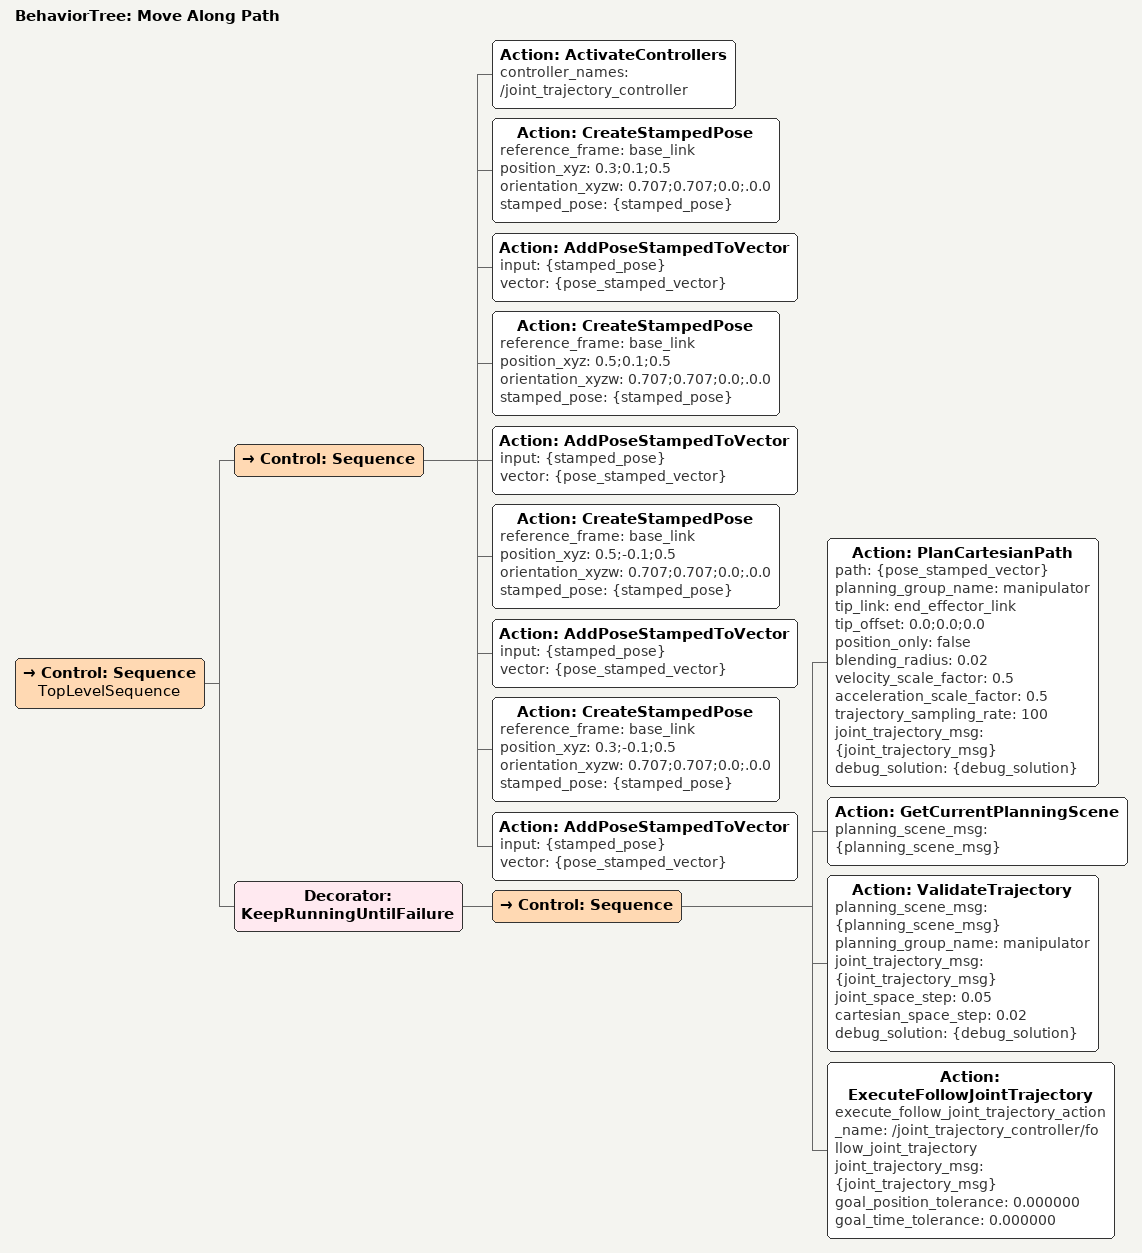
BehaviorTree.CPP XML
<?xml version='1.0' encoding='UTF-8'?>
<root BTCPP_format="4" main_tree_to_execute="Move Along Path">
  <BehaviorTree ID="Move Along Path" _description="Moves the robot tip on a rectangular path." _hardcoded="false">
    <Control ID="Sequence" name="TopLevelSequence">
      <Control ID="Sequence">
        <Action ID="ActivateControllers" controller_names="/joint_trajectory_controller"/>
        <Action ID="CreateStampedPose" reference_frame="base_link" position_xyz="0.3;0.1;0.5" orientation_xyzw="0.707;0.707;0.0;.0.0" stamped_pose="{stamped_pose}"/>
        <Action ID="AddPoseStampedToVector" input="{stamped_pose}" vector="{pose_stamped_vector}"/>
        <Action ID="CreateStampedPose" reference_frame="base_link" position_xyz="0.5;0.1;0.5" orientation_xyzw="0.707;0.707;0.0;.0.0" stamped_pose="{stamped_pose}"/>
        <Action ID="AddPoseStampedToVector" input="{stamped_pose}" vector="{pose_stamped_vector}"/>
        <Action ID="CreateStampedPose" reference_frame="base_link" position_xyz="0.5;-0.1;0.5" orientation_xyzw="0.707;0.707;0.0;.0.0" stamped_pose="{stamped_pose}"/>
        <Action ID="AddPoseStampedToVector" input="{stamped_pose}" vector="{pose_stamped_vector}"/>
        <Action ID="CreateStampedPose" reference_frame="base_link" position_xyz="0.3;-0.1;0.5" orientation_xyzw="0.707;0.707;0.0;.0.0" stamped_pose="{stamped_pose}"/>
        <Action ID="AddPoseStampedToVector" input="{stamped_pose}" vector="{pose_stamped_vector}"/>
      </Control>
      <Decorator ID="KeepRunningUntilFailure">
        <Control ID="Sequence">
          <Action ID="PlanCartesianPath" path="{pose_stamped_vector}" planning_group_name="manipulator" tip_link="end_effector_link" tip_offset="0.0;0.0;0.0" position_only="false" blending_radius="0.02" velocity_scale_factor="0.5" acceleration_scale_factor="0.5" trajectory_sampling_rate="100" joint_trajectory_msg="{joint_trajectory_msg}" debug_solution="{debug_solution}"/>
          <Action ID="GetCurrentPlanningScene" planning_scene_msg="{planning_scene_msg}"/>
          <Action ID="ValidateTrajectory" planning_scene_msg="{planning_scene_msg}" planning_group_name="manipulator" joint_trajectory_msg="{joint_trajectory_msg}" joint_space_step="0.05" cartesian_space_step="0.02" debug_solution="{debug_solution}"/>
          <Action ID="ExecuteFollowJointTrajectory" execute_follow_joint_trajectory_action_name="/joint_trajectory_controller/follow_joint_trajectory" joint_trajectory_msg="{joint_trajectory_msg}" goal_position_tolerance="0.000000" goal_time_tolerance="0.000000"/>
        </Control>
      </Decorator>
    </Control>
  </BehaviorTree>
</root>
